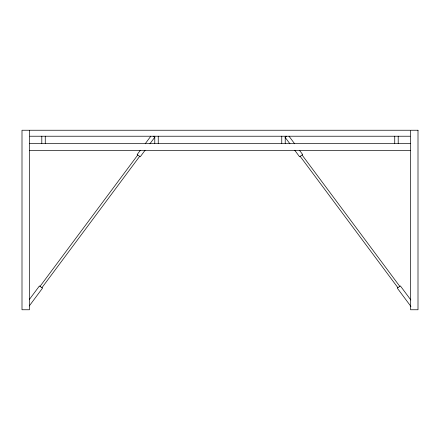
<?xml version="1.0" encoding="UTF-8"?>
<svg xmlns="http://www.w3.org/2000/svg" width="440" height="440" viewBox="0 0 440 440"><rect width="100%" height="100%" fill="white"/><g stroke="black" fill="none" stroke-linecap="round" stroke-linejoin="round"><path stroke-width="0.66" d="M29.392 299.442L39.43 285.951L42.548 288.118L29.299 305.932M140.376 150.255L137.165 154.572L140.278 156.739L145.096 150.26M145.195 143.776L150.816 136.219M40.035 286.368L137.764 154.99M41.943 287.7L139.678 156.321M149.913 143.787L154.732 137.308L153.175 136.224M286.655 136.224L285.098 137.308L289.916 143.787M29.92 130.24L410.08 130.24M29.92 136.224L410.08 136.224M29.425 143.407L410.575 143.407M29.425 150.585L410.575 150.585M289.02 136.219L294.641 143.776M299.459 150.255L302.671 154.572L299.552 156.739L294.734 150.26M410.839 299.986L400.4 285.951L397.287 288.118L410.938 306.471M302.066 154.99L399.8 286.368M300.157 156.321L397.887 287.7M398.2 136.224L398.2 143.407M394.735 136.224L394.735 143.407M285.219 136.224L285.219 143.407M281.754 136.224L281.754 143.407M158.246 136.224L158.246 143.407M154.781 136.224L154.781 143.407M45.265 136.224L45.265 143.407M41.8 136.224L41.8 143.407M29.425 130.24L22 130.24L22 309.76L29.425 309.76L29.425 130.24M418 130.24L410.575 130.24L410.575 309.76L418 309.76L418 130.24"/></g></svg>
